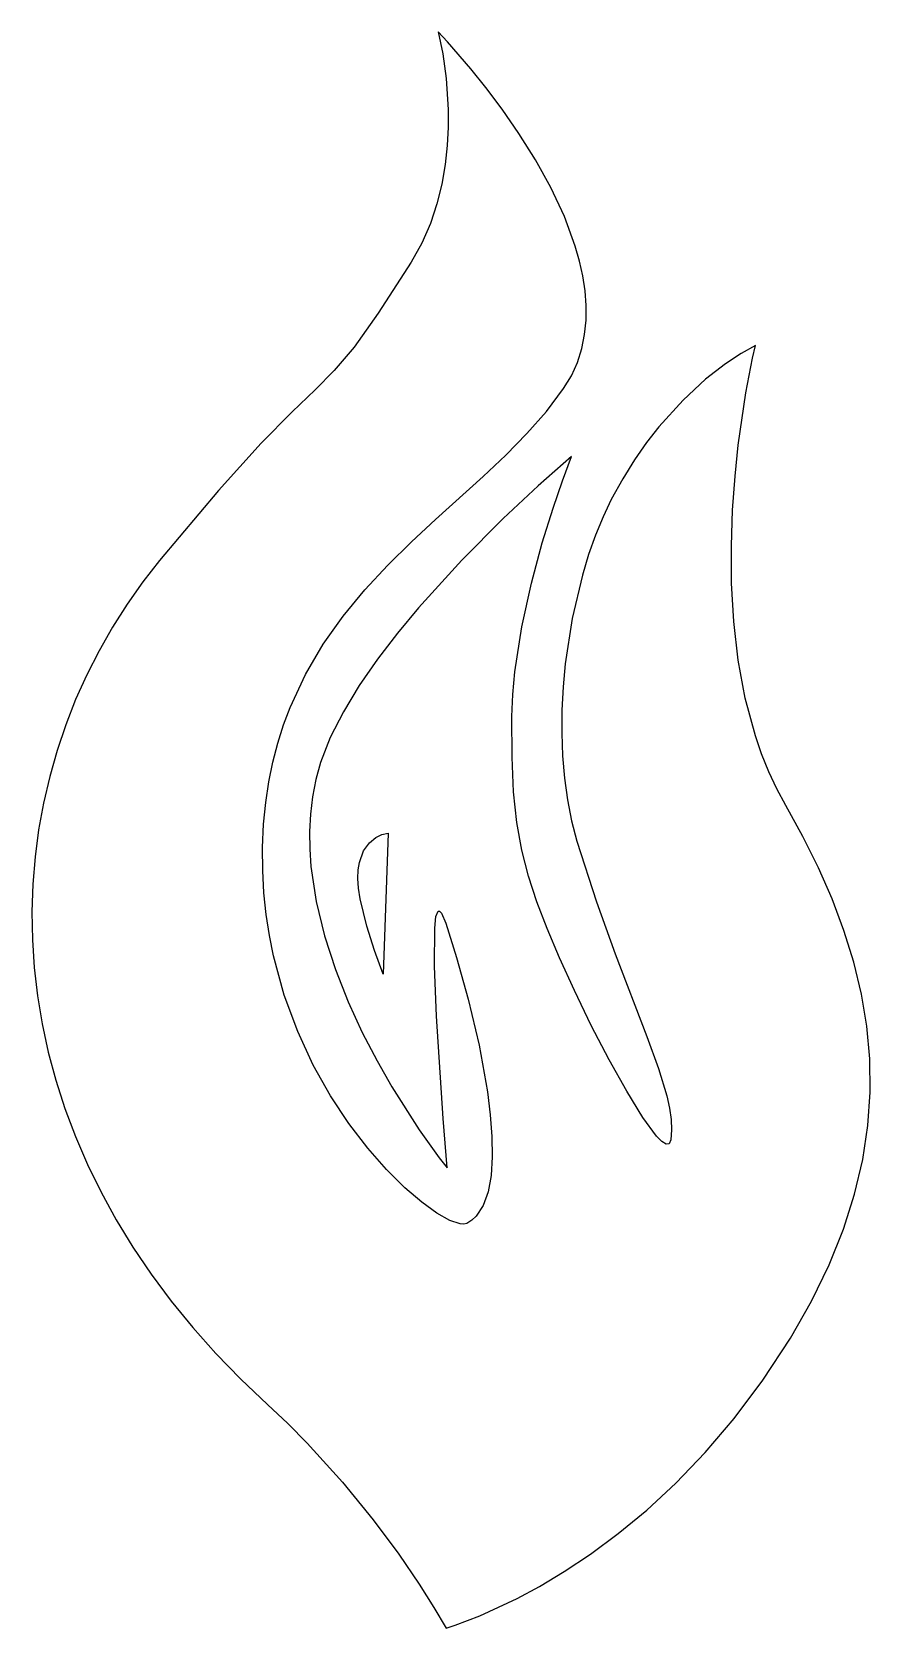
# Model space of a CAD drawing. Extents: x 73 to 208, y 19 to 276.
import ezdxf

# ---------------------------------------------------------------- set-up
doc = ezdxf.new("R2010")
doc.units = 0

msp = doc.modelspace()

# ---------------------------------------------------------------- linework, layer by layer
at = {"layer": 'Layer 1'}
for p, q in [((138.683, 276.341), (139.414203, 272.806734)), ((140.157187, 274.76317), (138.683, 276.341)), ((138.683, 276.341), (138.683, 276.341)), ((139.414203, 272.806734), (139.952264, 268.845494)), ((143.917562, 270.418297), (140.157187, 274.76317)), ((146.34467, 267.390384), (143.917562, 270.418297)), ((139.952264, 268.845494), (140.271125, 263.827375)), ((148.970844, 263.889307), (146.34467, 267.390384)), ((140.271125, 263.827375), (140.270034, 261.017109)), ((151.671924, 259.987932), (148.970844, 263.889307)), ((140.270034, 261.017109), (140.120158, 258.056771)), ((154.32375, 255.759125), (151.671924, 259.987932)), ((140.120158, 258.056771), (139.790168, 254.984411)), ((139.790168, 254.984411), (139.248734, 251.838078)), ((156.802162, 251.275752), (154.32375, 255.759125)), ((139.248734, 251.838078), (138.46453, 248.655821)), ((158.983, 246.610678), (156.802162, 251.275752)), ((138.46453, 248.655821), (137.406225, 245.475689)), ((137.406225, 245.475689), (136.042491, 242.335733)), ((160.742104, 241.836769), (158.983, 246.610678)), ((136.042491, 242.335733), (134.342, 239.274)), ((161.424705, 239.431772), (160.742104, 241.836769)), ((134.342, 239.274), (129.028687, 231.033293)), ((161.955312, 237.026891), (161.424705, 239.431772)), ((162.318406, 234.631234), (161.955312, 237.026891)), ((162.498467, 232.253909), (162.318406, 234.631234)), ((162.479973, 229.904025), (162.498467, 232.253909)), ((129.028687, 231.033293), (125.11693, 225.571594)), ((162.247406, 227.590689), (162.479973, 229.904025)), ((161.785245, 225.323011), (162.247406, 227.590689)), ((125.11693, 225.571594), (121.94138, 221.818535)), ((161.077971, 223.110098), (161.785245, 225.323011)), ((187.467094, 224.553016), (184.928027, 222.8681)), ((189.747, 225.814), (187.467094, 224.553016)), ((188.215609, 218.194344), (189.287639, 223.78459)), ((189.287639, 223.78459), (189.747, 225.814)), ((121.94138, 221.818535), (118.836687, 218.70375)), ((160.110062, 220.961058), (161.077971, 223.110098)), ((184.928027, 222.8681), (181.7325, 220.383625)), ((118.836687, 218.70375), (115.137503, 215.156871)), ((156.090113, 215.191969), (158.866, 218.885)), ((158.866, 218.885), (160.110062, 220.961058)), ((181.7325, 220.383625), (178.087723, 217.027135)), ((178.087723, 217.027135), (174.200906, 212.726172)), ((186.989994, 209.790238), (188.215609, 218.194344)), ((115.137503, 215.156871), (110.178477, 210.107531)), ((152.957201, 211.637318), (156.090113, 215.191969)), ((149.536825, 208.171645), (152.957201, 211.637318)), ((174.200906, 212.726172), (172.231487, 210.19887)), ((110.178477, 210.107531), (103.294259, 202.485363)), ((172.231487, 210.19887), (170.279262, 207.408279)), ((186.463055, 204.766418), (186.989994, 209.790238)), ((145.898547, 204.745547), (149.536825, 208.171645)), ((160.122, 207.954), (154.762, 203.229141)), ((158.661375, 204.049844), (160.122, 207.954)), ((170.279262, 207.408279), (168.370132, 204.345342)), ((138.246525, 197.814471), (145.898547, 204.745547)), ((154.762, 203.229141), (149.124984, 197.938951)), ((157.15875, 199.651605), (158.661375, 204.049844)), ((168.370132, 204.345342), (166.53, 201.001)), ((186.069875, 199.31925), (186.463055, 204.766418)), ((103.294259, 202.485363), (93.8195, 191.22)), ((166.53, 201.001), (165.217915, 198.251572)), ((155.4285, 194.051), (157.15875, 199.651605)), ((165.217915, 198.251572), (164.002396, 195.292623)), ((185.86784, 193.542105), (186.069875, 199.31925)), ((134.371905, 194.210689), (138.246525, 197.814471)), ((149.124984, 197.938951), (142.4615, 191.244375)), ((130.557625, 190.448875), (134.371905, 194.210689)), ((153.686063, 187.569332), (155.4285, 194.051)), ((164.002396, 195.292623), (162.890364, 192.149406)), ((185.914334, 187.528355), (185.86784, 193.542105)), ((93.8195, 191.22), (91.108277, 187.738183)), ((126.873248, 186.479628), (130.557625, 190.448875)), ((142.4615, 191.244375), (135.480203, 183.556002)), ((162.890364, 192.149406), (161.888734, 188.847172)), ((91.108277, 187.738183), (88.575686, 184.144926)), ((161.888734, 188.847172), (160.244361, 181.866666)), ((123.388334, 182.253545), (126.873248, 186.479628)), ((152.146875, 180.527906), (153.686063, 187.569332)), ((186.266743, 181.371374), (185.914334, 187.528355)), ((88.575686, 184.144926), (86.224855, 180.446423)), ((135.480203, 183.556002), (132.09183, 179.467451)), ((86.224855, 180.446423), (84.058911, 176.64887)), ((120.172445, 177.721225), (123.388334, 182.253545)), ((151.026375, 173.248027), (152.146875, 180.527906)), ((160.244361, 181.866666), (159.124625, 174.553125)), ((186.982453, 175.164531), (186.266743, 181.371374)), ((117.295141, 172.833266), (120.172445, 177.721225)), ((132.09183, 179.467451), (128.88975, 175.284422)), ((84.058911, 176.64887), (82.080983, 172.758463)), ((128.88975, 175.284422), (125.962545, 171.058239)), ((188.118848, 169.001201), (186.982453, 175.164531)), ((82.080983, 172.758463), (80.294198, 168.781397)), ((114.825983, 167.540265), (117.295141, 172.833266)), ((150.690457, 169.619076), (151.026375, 173.248027)), ((159.124625, 174.553125), (158.778792, 170.834597)), ((125.962545, 171.058239), (123.398797, 166.840225)), ((158.778792, 170.834597), (158.584873, 167.108568)), ((80.294198, 168.781397), (78.701683, 164.723867)), ((113.766197, 164.726437), (114.825983, 167.540265)), ((150.54, 166.051), (150.690457, 169.619076)), ((189.733314, 162.974754), (188.118848, 169.001201)), ((78.701683, 164.723867), (77.306566, 160.59207)), ((112.834533, 161.792822), (113.766197, 164.726437)), ((123.398797, 166.840225), (121.287088, 162.681704)), ((150.558455, 159.528592), (150.54, 166.051)), ((158.584873, 167.108568), (158.549787, 163.40029)), ((121.287088, 162.681704), (119.716, 158.634)), ((158.549787, 163.40029), (158.680453, 159.735016)), ((190.737757, 160.042041), (189.733314, 162.974754)), ((77.306566, 160.59207), (76.111974, 156.392201)), ((112.039686, 158.733247), (112.834533, 161.792822)), ((150.818516, 153.914234), (150.558455, 159.528592)), ((158.680453, 159.735016), (158.983789, 156.137997)), ((191.883237, 157.178563), (190.737757, 160.042041)), ((111.390352, 155.541534), (112.039686, 158.733247)), ((119.716, 158.634), (118.962566, 155.908105)), ((193.176927, 154.395992), (191.883237, 157.178563)), ((76.111974, 156.392201), (75.121036, 152.130455)), ((110.895225, 152.211511), (111.390352, 155.541534)), ((118.962566, 155.908105), (118.424161, 153.145915)), ((158.983789, 156.137997), (159.466713, 152.634486)), ((194.626, 151.706), (193.176927, 154.395992)), ((75.121036, 152.130455), (74.336879, 147.813027)), ((110.563, 148.737), (110.895225, 152.211511)), ((118.424161, 153.145915), (118.08825, 150.355485)), ((151.3336, 148.991729), (150.818516, 153.914234)), ((159.466713, 152.634486), (160.136144, 149.249737)), ((197.386283, 146.717271), (194.626, 151.706)), ((118.08825, 150.355485), (117.942301, 147.544871)), ((160.136144, 149.249737), (160.999, 146.009)), ((74.336879, 147.813027), (73.762631, 143.446114)), ((110.394511, 144.961691), (110.563, 148.737)), ((117.942301, 147.544871), (117.973781, 144.722127)), ((127.604125, 145.718375), (128.647217, 146.560877)), ((128.647217, 146.560877), (129.608828, 147.038047)), ((129.608828, 147.038047), (130.588, 147.299)), ((130.588, 147.299), (129.811, 124.536)), ((130.588, 147.299), (130.588, 147.299)), ((152.117125, 144.544875), (151.3336, 148.991729)), ((199.882342, 141.709688), (197.386283, 146.717271)), ((110.415357, 141.276651), (110.394511, 144.961691)), ((117.973781, 144.722127), (118.170158, 141.895309)), ((125.973109, 142.534766), (126.654455, 144.409889)), ((126.654455, 144.409889), (127.604125, 145.718375)), ((153.18251, 140.357475), (152.117125, 144.544875)), ((160.999, 146.009), (164.152244, 136.226705)), ((73.762631, 143.446114), (73.401419, 139.03591)), ((118.170158, 141.895309), (119.007469, 136.261672)), ((125.787715, 141.353261), (125.973109, 142.534766)), ((202.093304, 136.676657), (199.882342, 141.709688)), ((73.401419, 139.03591), (73.25637, 134.588612)), ((110.61429, 137.68424), (110.415357, 141.276651)), ((125.73499, 139.992354), (125.787715, 141.353261)), ((125.836798, 138.43946), (125.73499, 139.992354)), ((154.543172, 136.213328), (153.18251, 140.357475)), ((110.980061, 134.186819), (110.61429, 137.68424)), ((126.115, 136.682), (125.836798, 138.43946)), ((127.197063, 132.267703), (126.115, 136.682)), ((203.998297, 131.611584), (202.093304, 136.676657)), ((73.25637, 134.588612), (73.330613, 130.110414)), ((111.50142, 130.78675), (110.980061, 134.186819)), ((119.007469, 136.261672), (120.353971, 130.708401)), ((138.100266, 131.950953), (138.303974, 133.831253)), ((138.303974, 133.831253), (138.655807, 134.707445)), ((138.655807, 134.707445), (138.893375, 134.715523)), ((138.893375, 134.715523), (139.175302, 134.408403)), ((139.175302, 134.408403), (139.882, 132.763)), ((156.212529, 131.896236), (154.543172, 136.213328)), ((164.152244, 136.226705), (167.143078, 127.819641)), ((128.4115, 128.372125), (127.197063, 132.267703)), ((138.059061, 125.862535), (138.100266, 131.950953)), ((139.882, 132.763), (141.635426, 127.239143)), ((158.204, 127.19), (156.212529, 131.896236)), ((205.576448, 126.507876), (203.998297, 131.611584)), ((73.330613, 130.110414), (73.627275, 125.607512)), ((112.16712, 127.486393), (111.50142, 130.78675)), ((120.353971, 130.708401), (122.109402, 125.299937)), ((113.886547, 121.194259), (112.16712, 127.486393)), ((129.811, 124.536), (128.4115, 128.372125)), ((141.635426, 127.239143), (143.503719, 120.519217)), ((160.593988, 121.918983), (158.204, 127.19)), ((167.143078, 127.819641), (172.240625, 114.531625)), ((206.806885, 121.358939), (205.576448, 126.507876)), ((73.627275, 125.607512), (74.149484, 121.086103)), ((122.109402, 125.299937), (124.1735, 120.100723)), ((138.375875, 117.8112), (138.059061, 125.862535)), ((74.149484, 121.086103), (74.900367, 116.55238)), ((116.04835, 115.329306), (113.886547, 121.194259)), ((163.322719, 116.314842), (160.593988, 121.918983)), ((207.668735, 116.158178), (206.806885, 121.358939)), ((124.1735, 120.100723), (126.446, 115.1752)), ((143.503719, 120.519217), (145.239777, 113.126942)), ((74.900367, 116.55238), (75.883052, 112.01254)), ((139.458297, 101.295822), (138.375875, 117.8112)), ((166.19934, 110.773446), (163.322719, 116.314842)), ((208.141125, 110.899), (207.668735, 116.158178)), ((118.562541, 109.91042), (116.04835, 115.329306)), ((126.446, 115.1752), (128.826641, 110.58781)), ((172.240625, 114.531625), (174.148893, 109.350885)), ((75.883052, 112.01254), (77.100666, 107.472778)), ((128.826641, 110.58781), (131.21516, 106.402994)), ((145.239777, 113.126942), (146.5965, 105.586038)), ((169.033, 105.690663), (166.19934, 110.773446)), ((208.203183, 105.574811), (208.141125, 110.899)), ((121.339129, 104.956489), (118.562541, 109.91042)), ((174.148893, 109.350885), (175.497859, 104.945797)), ((77.100666, 107.472778), (78.556338, 102.93929)), ((131.21516, 106.402994), (135.614781, 99.498853)), ((146.5965, 105.586038), (147.055391, 101.923511)), ((171.632848, 101.462358), (169.033, 105.690663)), ((207.834037, 100.179018), (208.203183, 105.574811)), ((78.556338, 102.93929), (80.253194, 98.418271)), ((124.288125, 100.4864), (121.339129, 104.956489)), ((175.497859, 104.945797), (175.931598, 102.987281)), ((175.931598, 102.987281), (176.188303, 101.166467)), ((127.319539, 96.519041), (124.288125, 100.4864)), ((140.097, 93.3569), (139.458297, 101.295822)), ((147.055391, 101.923511), (147.326785, 98.420222)), ((173.808031, 98.484402), (171.632848, 101.462358)), ((176.188303, 101.166467), (176.255571, 99.464619)), ((80.253194, 98.418271), (82.194363, 93.915917)), ((135.614781, 99.498853), (138.842762, 94.978311)), ((147.326785, 98.420222), (147.379794, 95.141634)), ((174.676733, 97.588012), (173.808031, 98.484402)), ((176.121, 97.863), (175.857074, 97.227828)), ((176.255571, 99.464619), (176.121, 97.863)), ((207.012814, 94.705025), (207.834037, 100.179018)), ((130.343381, 93.073299), (127.319539, 96.519041)), ((147.379794, 95.141634), (147.183531, 92.153214)), ((175.367699, 97.15266), (174.676733, 97.588012)), ((175.857074, 97.227828), (175.367699, 97.15266)), ((82.194363, 93.915917), (84.382972, 89.438423)), ((133.269661, 90.168061), (130.343381, 93.073299)), ((138.842762, 94.978311), (140.097, 93.3569)), ((205.718641, 89.146241), (207.012814, 94.705025)), ((136.008391, 87.822216), (133.269661, 90.168061)), ((147.183531, 92.153214), (146.707108, 89.520426)), ((84.382972, 89.438423), (86.822148, 84.991985)), ((138.469579, 86.054649), (136.008391, 87.822216)), ((146.707108, 89.520426), (145.919637, 87.308734)), ((203.930645, 83.49607), (205.718641, 89.146241)), ((86.822148, 84.991985), (89.51502, 80.582798)), ((140.563236, 84.88425), (138.469579, 86.054649)), ((142.199373, 84.329904), (140.563236, 84.88425)), ((144.087648, 84.923957), (143.288, 84.4105)), ((144.79023, 85.583604), (144.087648, 84.923957)), ((145.919637, 87.308734), (144.79023, 85.583604)), ((142.81775, 84.289654), (142.199373, 84.329904)), ((143.288, 84.4105), (142.81775, 84.289654)), ((201.627955, 77.747918), (203.930645, 83.49607)), ((89.51502, 80.582798), (92.464715, 76.217058)), ((198.789698, 71.895193), (201.627955, 77.747918)), ((92.464715, 76.217058), (95.674361, 71.90096)), ((95.674361, 71.90096), (99.147084, 67.6407)), ((195.395, 65.9313), (198.789698, 71.895193)), ((99.147084, 67.6407), (102.886013, 63.442473)), ((190.941332, 59.137589), (195.395, 65.9313)), ((102.886013, 63.442473), (106.894276, 59.312474)), ((106.894276, 59.312474), (111.175, 55.2569)), ((186.33848, 53.002088), (190.941332, 59.137589)), ((111.175, 55.2569), (114.459349, 52.16027)), ((114.459349, 52.16027), (117.570809, 49.018637)), ((181.646678, 47.494454), (186.33848, 53.002088)), ((117.570809, 49.018637), (123.253531, 42.735461)), ((176.926156, 42.584345), (181.646678, 47.494454)), ((123.253531, 42.735461), (128.180113, 36.677583)), ((172.237146, 38.241417), (176.926156, 42.584345)), ((128.180113, 36.677583), (132.3075, 31.115212)), ((167.639879, 34.435327), (172.237146, 38.241417)), ((163.194586, 31.135732), (167.639879, 34.435327)), ((132.3075, 31.115212), (135.592637, 26.318559)), ((158.9615, 28.312288), (163.194586, 31.135732)), ((155.000851, 25.934652), (158.9615, 28.312288)), ((135.592637, 26.318559), (137.992469, 22.557833)), ((151.372871, 23.972481), (155.000851, 25.934652)), ((145.355844, 21.173161), (151.372871, 23.972481)), ((137.992469, 22.557833), (139.964, 19.225)), ((141.39227, 19.671583), (145.355844, 21.173161)), ((139.964, 19.225), (141.39227, 19.671583))]:
    msp.add_line(p, q, dxfattribs=at)

doc.saveas('drawing.dxf')
